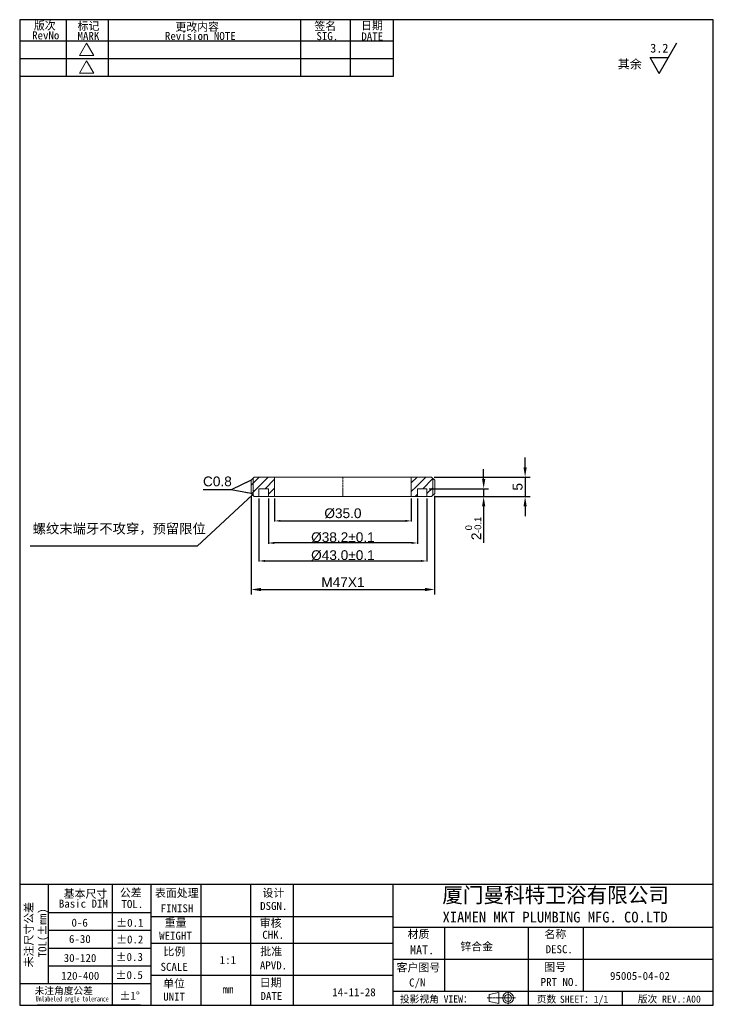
# Model space of a CAD drawing. Header units: millimetres. Extents: x 5647 to 7112, y -2229 to 2511.
# Drawn here: x 6274.7 to 6452.4, y 2257 to 2509.4 of the extents above; entities that cross this region are included whole.
import ezdxf
from ezdxf.enums import TextEntityAlignment as Align

# ---------------------------------------------------------------- set-up
doc = ezdxf.new("R2010")
doc.units = ezdxf.units.MM
doc.linetypes.add('CENTER', pattern=[0.6, 0.375, -0.075, 0.075, -0.075])
doc.layers.get('0').update_dxf_attribs({"lineweight": 5})
for name, color, linetype, lineweight in [('图框', 7, 'Continuous', 30), ('文本标注', 3, 'Continuous', 5), ('粗实线', 7, 'Continuous', 30)]:
    doc.layers.add(name, color=color, linetype=linetype, lineweight=lineweight)
doc.layers.add('辅助线', color=4, linetype='Continuous', lineweight=5, plot=False)
doc.styles.add('A100', font='ARIAL.TTF')
doc.styles.add('宋体100', font='SimSun.ttf')
doc.dimstyles.new('M1', dxfattribs={"dimtxt": 2.5, "dimasz": 2.5, "dimexe": 1.25, "dimexo": 0.625, "dimtad": 1, "dimdec": 1, "dimdsep": 46, "dimtxsty": 'A100', "dimcen": 2.5, "dimdle": 5, "dimclrd": 256, "dimclre": 256, "dimclrt": 3, "dimadec": 0, "dimazin": 0, "dimtfac": 1, "dimtdec": 1, "dimtmove": 0, "dimatfit": 3, "dimfxl": 0, "dimtolj": 1, "dimarcsym": 0})
doc.dimstyles.new('φ', dxfattribs={"dimtxt": 2.5, "dimasz": 1.5, "dimexe": 0.18, "dimexo": 0.5, "dimgap": 0.615, "dimtad": 1, "dimdec": 1, "dimzin": 0, "dimdsep": 46, "dimtxsty": 'A100', "dimcen": 0.09, "dimdle": 3, "dimclrd": 3, "dimclre": 3, "dimclrt": 3, "dimadec": 1, "dimazin": 0, "dimtfac": 1, "dimtdec": 1, "dimtofl": 0, "dimtmove": 0, "dimatfit": 3, "dimfxl": 0, "dimtolj": 1, "dimarcsym": 0})
doc.dimstyles.new('φ+0.1', dxfattribs={"dimtxt": 2.5, "dimasz": 1.5, "dimexe": 0.18, "dimexo": 0.5, "dimgap": 0.15, "dimtad": 1, "dimdec": 1, "dimzin": 0, "dimdsep": 46, "dimtxsty": 'A100', "dimcen": 0.09, "dimdle": 3, "dimclrd": 3, "dimclre": 3, "dimclrt": 3, "dimadec": 1, "dimazin": 0, "dimtfac": 1, "dimtdec": 1, "dimtofl": 0, "dimtmove": 0, "dimatfit": 3, "dimfxl": 0, "dimtolj": 1, "dimarcsym": 0})
doc.dimstyles.new('空', dxfattribs={"dimtxt": 2.5, "dimasz": 2.5, "dimexe": 1.25, "dimexo": 0.625, "dimtad": 1, "dimdec": 1, "dimdsep": 46, "dimtxsty": 'A100', "dimcen": 2.5, "dimdle": 5, "dimclrd": 256, "dimclre": 256, "dimclrt": 3, "dimadec": 0, "dimazin": 0, "dimtfac": 1, "dimtdec": 1, "dimtmove": 0, "dimatfit": 3, "dimfxl": 0, "dimtolj": 1, "dimarcsym": 0})
doc.dimstyles.new('空+0-0.1', dxfattribs={"dimtxt": 2.5, "dimasz": 2.5, "dimexe": 1.25, "dimexo": 0.625, "dimtad": 1, "dimdec": 1, "dimdsep": 46, "dimtxsty": 'A100', "dimcen": 2.5, "dimdle": 5, "dimclrd": 256, "dimclre": 256, "dimclrt": 3, "dimadec": 0, "dimazin": 0, "dimtfac": 1, "dimtdec": 1, "dimtmove": 0, "dimatfit": 3, "dimfxl": 0, "dimtolj": 1, "dimarcsym": 0})

# ---------------------------------------------------------------- blocks, each defined once
blk = doc.blocks.new('*X30')
at = {"layer": '文本标注'}
for points in [[(6341.5, 2381.28), (6341.5, 2380.78), (6340, 2381.03)], [(6373.5, 2381.28), (6373.5, 2380.78), (6375, 2381.03)]]:
    blk.add_hatch(color=3, dxfattribs=at).paths.add_polyline_path(points, flags=0)
at = {"layer": '文本标注', "color": 3, "lineweight": -2}
for p, q in [((6340, 2386.76), (6340, 2380.85)), ((6375, 2386.76), (6375, 2380.85)), ((6341.5, 2381.03), (6373.5, 2381.03))]:
    blk.add_line(p, q, dxfattribs=at)
at = {"layer": '文本标注', "color": 3, "insert": (6357.5, 2382.94), "char_height": 2.5, "width": 18.4108, "attachment_point": 5, "style": 'A100'}
blk.add_mtext('%%C35.0', dxfattribs=at)
blk = doc.blocks.new('*X31')
at = {"layer": '文本标注'}
for points in [[(6337.5, 2371.02), (6337.5, 2370.52), (6336, 2370.77)], [(6377.5, 2371.02), (6377.5, 2370.52), (6379, 2370.77)]]:
    blk.add_hatch(color=3, dxfattribs=at).paths.add_polyline_path(points, flags=0)
at = {"layer": '文本标注', "color": 3, "lineweight": -2}
for p, q in [((6336, 2386.76), (6336, 2370.59)), ((6379, 2386.76), (6379, 2370.59)), ((6337.5, 2370.77), (6377.5, 2370.77))]:
    blk.add_line(p, q, dxfattribs=at)
at = {"layer": '文本标注', "color": 3, "insert": (6357.5, 2372.21), "char_height": 2.5, "width": 31.0023, "attachment_point": 5, "style": 'A100'}
blk.add_mtext('%%C43.0%%P0.1', dxfattribs=at)
blk = doc.blocks.new('*X32')
at = {"layer": '文本标注'}
for points in [[(6339.9, 2375.62), (6339.9, 2375.12), (6338.4, 2375.37)], [(6375.1, 2375.62), (6375.1, 2375.12), (6376.6, 2375.37)]]:
    blk.add_hatch(color=3, dxfattribs=at).paths.add_polyline_path(points, flags=0)
at = {"layer": '文本标注', "color": 3, "lineweight": -2}
for p, q in [((6338.4, 2386.76), (6338.4, 2375.19)), ((6376.6, 2386.76), (6376.6, 2375.19)), ((6375.1, 2375.37), (6339.9, 2375.37))]:
    blk.add_line(p, q, dxfattribs=at)
at = {"layer": '文本标注', "color": 3, "insert": (6357.5, 2376.81), "char_height": 2.5, "width": 31.0023, "attachment_point": 5, "style": 'A100'}
blk.add_mtext('%%C38.2%%P0.1', dxfattribs=at)
blk = doc.blocks.new('*X34')
at = {"layer": '文本标注', "color": 3, "char_height": 2.5, "attachment_point": 1, "rotation": 90, "style": 'A100'}
for s, insert, width in [('{\\H0.69x; 0}', (6388.86, 2377.94), 14.531), ('{\\H0.69x;-0.1}', (6391.2, 2377.94), 14.531), ('2', (6390.42, 2376.1), 21.8938)]:
    blk.add_mtext(s, dxfattribs=dict(at, insert=insert, width=width))
blk = doc.blocks.new('*X33')
at = {"layer": '文本标注'}
for points in [[(6393.14, 2391.76), (6393.97, 2391.76), (6393.55, 2389.26)], [(6393.14, 2384.76), (6393.97, 2384.76), (6393.55, 2387.26)]]:
    blk.add_hatch(color=256, dxfattribs=at).paths.add_polyline_path(points, flags=0)
at = {"layer": '文本标注', "lineweight": -2}
for p, q in [((6393.55, 2391.76), (6393.55, 2394.26)), ((6379.63, 2389.26), (6394.8, 2389.26)), ((6393.55, 2389.26), (6393.55, 2387.26)), ((6380.83, 2387.26), (6394.8, 2387.26)), ((6393.55, 2384.76), (6393.55, 2375.42))]:
    blk.add_line(p, q, dxfattribs=at)
at = {"layer": '文本标注', "color": 3}
blk.add_blockref('*X34', (0, 0), dxfattribs=at)
blk = doc.blocks.new('*X35')
at = {"layer": '文本标注'}
for points in [[(6403.75, 2394.76), (6404.58, 2394.76), (6404.17, 2392.26)], [(6403.75, 2384.76), (6404.58, 2384.76), (6404.17, 2387.26)]]:
    blk.add_hatch(color=256, dxfattribs=at).paths.add_polyline_path(points, flags=0)
at = {"layer": '文本标注', "lineweight": -2}
for p, q in [((6404.17, 2394.76), (6404.17, 2397.26)), ((6380.83, 2392.26), (6405.42, 2392.26)), ((6404.17, 2392.26), (6404.17, 2387.26)), ((6380.83, 2387.26), (6405.42, 2387.26)), ((6404.17, 2384.76), (6404.17, 2382.26))]:
    blk.add_line(p, q, dxfattribs=at)
at = {"layer": '文本标注', "color": 3, "insert": (6402.27, 2389.76), "char_height": 2.5, "width": 5.0191, "attachment_point": 5, "rotation": 90, "style": 'A100'}
blk.add_mtext('5', dxfattribs=at)
blk = doc.blocks.new('*X36')
at = {"layer": '文本标注'}
for points in [[(6336.5, 2363.87), (6336.5, 2363.04), (6334, 2363.46)], [(6378.5, 2363.87), (6378.5, 2363.04), (6381, 2363.46)]]:
    blk.add_hatch(color=256, dxfattribs=at).paths.add_polyline_path(points, flags=0)
at = {"layer": '文本标注', "lineweight": -2}
for p, q in [((6334, 2387.43), (6334, 2362.21)), ((6381, 2387.43), (6381, 2362.21)), ((6336.5, 2363.46), (6378.5, 2363.46))]:
    blk.add_line(p, q, dxfattribs=at)
at = {"layer": '文本标注', "color": 3, "insert": (6357.5, 2365.34), "char_height": 2.5, "width": 20.3277, "attachment_point": 5, "style": 'A100'}
blk.add_mtext('M47X1', dxfattribs=at)
blk = doc.blocks.new('*X40')
at = {"layer": '粗实线', "linetype": 'Continuous'}
blk.add_hatch(color=3, dxfattribs=at).paths.add_polyline_path([(12.31, 2.44), (11.03, 1.63), (10.87, 1.97)], flags=0)
at = {"layer": '粗实线', "color": 3, "linetype": 'Continuous'}
for p, q in [((7.15, 0), (0, 0)), ((12.31, 2.44), (7.15, 0))]:
    blk.add_line(p, q, dxfattribs=at)
at = {"layer": '粗实线', "color": 3}
blk.add_line((0, 0), (0, 0), dxfattribs=at)
blk = doc.blocks.new('*X41')
at = {"layer": '粗实线', "linetype": 'Continuous'}
blk.add_hatch(color=3, dxfattribs=at).paths.add_polyline_path([(5.16, -0.96), (3.65, -0.87), (3.72, -0.5)], flags=0)
at = {"layer": '粗实线', "color": 3, "linetype": 'Continuous'}
blk.add_line((5.16, -0.96), (0, 0), dxfattribs=at)
at = {"layer": '粗实线', "color": 3}
blk.add_line((0, 0), (0, 0), dxfattribs=at)
blk = doc.blocks.new('*X42')
at = {"layer": '粗实线', "linetype": 'Continuous'}
blk.add_hatch(color=3, dxfattribs=at).paths.add_polyline_path([(56.96, 13.17), (55.99, 12.01), (55.74, 12.29)], flags=0)
at = {"layer": '粗实线', "color": 3, "linetype": 'Continuous'}
for p, q in [((56.96, 13.17), (42.82, 0)), ((42.82, 0), (0, 0))]:
    blk.add_line(p, q, dxfattribs=at)
at = {"layer": '粗实线', "color": 3}
blk.add_line((0, 0), (0, 0), dxfattribs=at)

msp = doc.modelspace()

# ---------------------------------------------------------------- linework, layer by layer
at = {"color": 7, "linetype": 'Continuous'}
for p, q in [((6334.80139, 2392.25954), (6334.00139, 2391.45954)), ((6334.00139, 2391.45954), (6334.00139, 2388.05954)), ((6334.50139, 2391.95954), (6334.50139, 2387.55954)), ((6334.50139, 2391.95954), (6334.50139, 2391.75954)), ((6380.20139, 2392.25954), (6334.80139, 2392.25954)), ((6340.00139, 2392.25954), (6340.00139, 2387.25954)), ((6340.00139, 2391.75954), (6340.00139, 2387.25954)), ((6375.00139, 2392.25954), (6375.00139, 2387.25954)), ((6375.00139, 2391.75954), (6375.00139, 2387.25954)), ((6381.00139, 2391.45954), (6380.20139, 2392.25954)), ((6380.50139, 2391.95954), (6380.50139, 2387.55954)), ((6380.50139, 2391.95954), (6380.50139, 2391.75954)), ((6381.00139, 2391.45954), (6381.00139, 2388.05954)), ((6334.00139, 2388.05954), (6334.80139, 2387.25954)), ((6338.40139, 2389.25954), (6336.00139, 2389.25954)), ((6336.00139, 2389.25954), (6336.00139, 2387.25954)), ((6338.40139, 2389.25954), (6338.40139, 2387.25954)), ((6376.60139, 2389.25954), (6376.60139, 2387.25954)), ((6379.00139, 2389.25954), (6376.60139, 2389.25954)), ((6379.00139, 2388.02899), (6380.50139, 2389.52899)), ((6379.00139, 2389.25954), (6379.00139, 2387.25954)), ((6380.20139, 2387.25954), (6381.00139, 2388.05954)), ((6335.25139, 2387.25954), (6334.80139, 2387.25954)), ((6380.20139, 2387.25954), (6334.80139, 2387.25954)), ((6340.00139, 2387.25954), (6338.95139, 2387.25954)), ((6376.05139, 2387.25954), (6375.00139, 2387.25954)), ((6380.20139, 2387.25954), (6379.75139, 2387.25954))]:
    msp.add_line(p, q, dxfattribs=at)
at = {"color": 2, "linetype": 'Continuous'}
for p, q in [((6334.00139, 2390.17534), (6336.00139, 2392.17534)), ((6334.06603, 2387.99491), (6338.33066, 2392.25954)), ((6337.57573, 2389.25954), (6340.00139, 2391.68521)), ((6375.00139, 2390.76418), (6376.49675, 2392.25954)), ((6376.24182, 2389.75954), (6378.74182, 2392.25954)), ((6377.98688, 2389.25954), (6380.48688, 2391.75954)), ((6334.50139, 2388.43027), (6335.33066, 2389.25954)), ((6338.40139, 2387.84014), (6340.00139, 2389.44014)), ((6375.00139, 2388.51912), (6376.24182, 2389.75954)), ((6375.98688, 2387.25954), (6376.60139, 2387.87405))]:
    msp.add_line(p, q, dxfattribs=at)
at = {"color": 1, "linetype": 'CENTER', "ltscale": 1.016}
msp.add_line((6357.50139, 2392.25954), (6357.50139, 2387.25954), dxfattribs=at)
msp.add_line((6274.70912, 2256.99332), (6452.36964, 2256.99332))
at = {"layer": '图框'}
for p, q in [((6274.70912, 2509.36236), (6274.70912, 2256.99332)), ((6452.36964, 2509.36236), (6274.70912, 2509.36236)), ((6274.70912, 2509.36236), (6274.70912, 2261.54871)), ((6370.37248, 2509.36236), (6274.70912, 2509.36236)), ((6286.65854, 2494.78509), (6286.65854, 2509.36236)), ((6297.48611, 2494.78509), (6297.48611, 2509.36236)), ((6346.68441, 2494.78509), (6346.68441, 2509.36236)), ((6359.43952, 2494.78509), (6359.43952, 2509.36236)), ((6370.37248, 2509.36236), (6370.37248, 2494.78509)), ((6452.36964, 2256.99332), (6452.36964, 2509.36236)), ((6370.37248, 2503.89588), (6274.70912, 2503.89588)), ((6438.53499, 2495.61435), (6443.05737, 2503.44735)), ((6370.37248, 2499.34048), (6274.70912, 2499.34048)), ((6436.16793, 2499.71421), (6440.90204, 2499.71421)), ((6438.53499, 2495.61435), (6436.16793, 2499.71421)), ((6370.37248, 2494.78509), (6274.70912, 2494.78509)), ((6452.36964, 2256.99332), (6452.36964, 2289.79218)), ((6274.70912, 2287.97002), (6452.36964, 2287.97002)), ((6281.99776, 2287.97002), (6281.99776, 2262.45979)), ((6298.39719, 2287.97002), (6298.39719, 2256.99332)), ((6308.41907, 2256.99332), (6308.41907, 2287.97002)), ((6321.17418, 2256.99332), (6321.17418, 2287.97002)), ((6333.9293, 2256.99332), (6333.9293, 2287.97002)), ((6344.86225, 2256.99332), (6344.86225, 2287.97002)), ((6370.37248, 2256.99332), (6370.37248, 2287.97002)), ((6308.41907, 2280.68138), (6281.99776, 2280.68138)), ((6308.41907, 2279.7703), (6370.37248, 2279.7703)), ((6370.37248, 2277.03707), (6452.36964, 2277.03707)), ((6383.58313, 2260.63763), (6383.58313, 2277.03707)), ((6404.9935, 2260.63763), (6404.9935, 2277.03707)), ((6419.11524, 2260.63763), (6419.11524, 2277.03707)), ((6308.41907, 2276.12599), (6281.99776, 2276.12599)), ((6308.41907, 2271.57059), (6281.99776, 2271.57059)), ((6308.41907, 2272.93721), (6370.37248, 2272.93721)), ((6370.37248, 2268.83735), (6452.36964, 2268.83735)), ((6308.41907, 2267.01519), (6281.99776, 2267.01519)), ((6308.41907, 2264.73749), (6370.37248, 2264.73749)), ((6281.99776, 2262.45979), (6274.70912, 2262.45979)), ((6308.41907, 2262.45979), (6281.99776, 2262.45979)), ((6404.9935, 2256.99332), (6404.9935, 2262.45979)), ((6370.37248, 2260.63763), (6452.36964, 2260.63763)), ((6429.13711, 2256.99332), (6429.13711, 2260.63763)), ((6274.70912, 2256.99332), (6452.36964, 2256.99332)), ((6305.68583, 2256.99332), (6279.26452, 2256.99332)), ((6279.26452, 2256.99332), (6452.36964, 2256.99332))]:
    msp.add_line(p, q, dxfattribs=at)
at = {"layer": '图框', "linetype": 'CENTER', "lineweight": 0}
for p, q in [((6401.72545, 2258.87495), (6394.41973, 2258.87495)), ((6399.8014, 2257.31238), (6399.8014, 2260.43748))]:
    msp.add_line(p, q, dxfattribs=at)
at = {"layer": '图框', "linetype": 'Continuous', "lineweight": 0}
for p, q in [((6394.96209, 2259.74889), (6397.43403, 2260.25678)), ((6394.96209, 2259.74889), (6394.96209, 2257.94795)), ((6397.43403, 2260.25678), (6397.43403, 2257.49308)), ((6397.43403, 2257.49308), (6394.96209, 2257.94795))]:
    msp.add_line(p, q, dxfattribs=at)
for radius in [1.38185, 0.87396]:
    msp.add_circle((6399.8014, 2258.87493), radius, dxfattribs=at)
at = {"layer": '文本标注'}
for p, q in [((6290.03382, 2500.19078), (6291.85598, 2503.34686)), ((6293.67814, 2500.19078), (6291.85598, 2503.34686)), ((6290.03382, 2500.19078), (6293.67814, 2500.19078)), ((6290.03382, 2495.63539), (6291.85598, 2498.79146)), ((6293.67814, 2495.63539), (6291.85598, 2498.79146)), ((6290.03382, 2495.63539), (6293.67814, 2495.63539))]:
    msp.add_line(p, q, dxfattribs=at)

# ---------------------------------------------------------------- block references
at = {"layer": '粗实线'}
for name, p in [('*X40', (6321.69437, 2389.01824)), ('*X42', (6277.35845, 2374.56574)), ('*X41', (6328.8405, 2389.01824))]:
    msp.add_blockref(name, p, dxfattribs=at)

# ---------------------------------------------------------------- texts
at = {"layer": '文本标注', "style": '宋体100'}
for s, p in [('版次', (6278.34558, 2507.85489)), ('标记', (6289.5254, 2507.76216)), ('RevNo', (6277.88961, 2505.35735)), ('MARK', (6289.519, 2505.21243)), ('SIG.', (6350.71192, 2505.16727)), ('DATE', (6362.21359, 2505.08249))]:
    msp.add_text(s, height=2.049929, dxfattribs=at).set_placement(p, align=Align.MIDDLE_LEFT)
at = {"layer": '文本标注'}
for s, height, style, p in [('更改内容', 2.049929, '宋体100', (6314.57538, 2506.52282)), ('签名', 2.049929, '宋体100', (6350.17608, 2506.72549)), ('日期', 2.049929, '宋体100', (6362.14899, 2506.83953)), ('3.2', 2.277699, '宋体100', (6436.21411, 2500.94445)), ('其余', 2.277699, '宋体100', (6427.86739, 2496.87023)), ('C0.8', 2.5, 'A100', (6321.66028, 2389.8942)), ('螺纹末端牙不攻穿，预留限位', 2.5, 'A100', (6278.03791, 2377.80508)), ('表面处理', 2.049929, '宋体100', (6309.34725, 2284.72107)), ('厦门曼科特卫浴有限公司', 3.8720882, '宋体100', (6382.93643, 2283.28107)), ('FINISH', 2.049929, '宋体100', (6310.81491, 2280.79821)), ('DSGN.', 2.049929, '宋体100', (6336.29742, 2281.40277)), ('0-6', 2.049929, '宋体100', (6287.97277, 2277.12704)), ('%%P0.1', 2.049929, '宋体100', (6299.43258, 2277.1021)), ('重量', 2.049929, '宋体100', (6311.83963, 2277.10985)), ('审核', 2.049929, '宋体100', (6336.20803, 2277.04414)), ('材质', 2.049929, '宋体100', (6374.06682, 2274.18965)), ('名称', 2.049929, '宋体100', (6409.12578, 2274.1717)), ('6-30', 2.049929, '宋体100', (6287.32915, 2272.94543)), ('%%P0.2', 2.049929, '宋体100', (6299.40625, 2272.81885)), ('WEIGHT', 2.049929, '宋体100', (6310.43137, 2273.78534)), ('CHK.', 2.049929, '宋体100', (6336.83972, 2274.01676)), ('比例', 2.049929, '宋体100', (6311.51442, 2269.73579)), ('批准', 2.049929, '宋体100', (6336.33419, 2269.76284)), ('MAT.', 2.277699, '宋体100', (6374.6805, 2270.04217)), ('锌合金', 2.049929, '宋体100', (6387.57274, 2271.02722)), ('DESC.', 2.049929, '宋体100', (6409.42294, 2270.32385)), ('30-120', 2.049929, '宋体100', (6285.98101, 2268.07852)), ('%%P0.3', 2.049929, '宋体100', (6299.30026, 2268.34905)), ('1:1', 2.049929, '宋体100', (6325.9532, 2267.56599)), ('SCALE', 2.049929, '宋体100', (6310.79146, 2265.81262)), ('APVD.', 2.049929, '宋体100', (6336.23544, 2266.17405)), ('客户图号', 2.049929, '宋体100', (6371.23933, 2265.64106)), ('图号', 2.049929, '宋体100', (6409.06971, 2265.77969)), ('120-400', 2.049929, '宋体100', (6285.33505, 2263.53174)), ('%%P0.5', 2.049929, '宋体100', (6299.28662, 2263.71225)), ('单位', 2.049929, '宋体100', (6311.44623, 2261.51908)), ('日期', 2.049929, '宋体100', (6336.17785, 2261.77521)), ('C/N', 2.049929, '宋体100', (6374.45706, 2261.80445)), ('95005-04-02', 2.0499291, '宋体100', (6425.91079, 2263.48948)), ('未注角度公差', 1.822159, '宋体100', (6278.52937, 2259.81769)), ('mm', 2.049929, '宋体100', (6326.65203, 2260.06237)), ('%%P1%%D', 2.049929, '宋体100', (6300.27875, 2258.41831)), ('UNIT', 2.049929, '宋体100', (6311.47849, 2258.1796)), ('DATE', 2.049929, '宋体100', (6336.39602, 2258.35522)), ('页数', 1.822159, '宋体100', (6407.16675, 2257.66255)), ('SHEET：1/1', 1.822159, '宋体100', (6413.07476, 2257.63478))]:
    msp.add_text(s, height=height, dxfattribs=dict(at, style=style)).set_placement(p)
at = {"layer": '文本标注', "style": '宋体100'}
for s, p in [('基本尺寸', (6291.56374, 2284.51824)), ('公差', (6303.16499, 2284.78712)), ('TOL.', (6303.56379, 2281.89442))]:
    msp.add_text(s, height=2.049929, dxfattribs=at).set_placement(p, align=Align.CENTER)
for s, p in [('未注尺寸公差', (6278.07766, 2266.68452)), ('TOL(%%Pmm)', (6281.5438, 2269.26428))]:
    msp.add_text(s, height=2.049929, rotation=90, dxfattribs=at).set_placement(p)
for s, insert, char_height, width, attachment_point in [('Revision NOTE', (6311.90186, 2505.17572), 2.0499291, 28.1352763, 4), ('设计 ', (6336.88786, 2284.50986), 2.049929, 8.5072056, 7), ('Basic DIM', (6291.01645, 2281.96069), 2.049929, 19.5768225, 8), ('XIAMEN MKT PLUMBING MFG. CO.LTD', (6383.02278, 2278.15876), 2.7332387, 90.0146627, 7), ('PRT NO.', (6408.16074, 2261.88646), 2.049929, 13.8199384, 7), ('{\\W0.67;Unlabeled angle tolerance}', (6278.8099, 2257.51592), 1.3666194, 24.2719572, 7), ('投影视角 VIEW： ', (6372.1148, 2257.4685), 1.8221592, 28.957146, 7), (' 版次 REV.:A00', (6431.80322, 2257.45344), 1.8221592, 27.0135096, 7)]:
    msp.add_mtext(s, dxfattribs=dict(at, insert=insert, char_height=char_height, width=width, attachment_point=attachment_point))
at = {"layer": '辅助线', "style": '宋体100'}
msp.add_text('14-11-28', height=2.049929, dxfattribs=at).set_placement((6354.74177, 2259.30835))

# ---------------------------------------------------------------- dimensions: what is measured, and where the dimension line sits
at = {"layer": '文本标注'}
for base, p1, p2, angle, dimstyle, override, picture, middle in [((6393.55426, 2387.25954), (6379.00139, 2389.25954), (6380.20139, 2387.25954), 90, '空+0-0.1', {"dimpost": '{\\H0.69x;\\S 0^-0.1;} ', "dimsah": 1, "dimtzin": 8}, '*X33', (6390.87943, 2378.84008)), ((6404.16833, 2387.25954), (6380.20139, 2392.25954), (6380.20139, 2387.25954), 90, '空', {"dimsah": 1, "dimtzin": 8}, '*X35', (6402.27201, 2389.75954)), ((6338.40139, 2375.3698), (6376.60139, 2387.25954), (6338.40139, 2387.25954), 180, 'φ+0.1', {"dimpost": '%%C<>%%P0.1', "dimsah": 1, "dimtzin": 0}, '*X32', (6357.50139, 2376.81328))]:
    dim = msp.add_linear_dim(base=base, p1=p1, p2=p2, angle=angle, dimstyle=dimstyle, override=override, dxfattribs=at)
    dim.commit()
    dim.dimension.update_dxf_attribs({"geometry": picture, "text_midpoint": middle})
for base, p1, p2, dimstyle, override, picture, middle in [((6381.00139, 2363.45715), (6334.00139, 2388.05954), (6381.00139, 2388.05954), 'M1', {"dimpost": 'M<>X1', "dimsah": 1, "dimtzin": 8}, '*X36', (6357.50139, 2365.33727)), ((6379.00139, 2370.76651), (6336.00139, 2387.25954), (6379.00139, 2387.25954), 'φ+0.1', {"dimpost": '%%C<>%%P0.1', "dimsah": 1, "dimtzin": 0}, '*X31', (6357.50139, 2372.21)), ((6375.00139, 2381.03393), (6340.00139, 2387.25954), (6375.00139, 2387.25954), 'φ', {"dimpost": '%%C<>', "dimsah": 1, "dimtzin": 0}, '*X30', (6357.50139, 2382.94241))]:
    dim = msp.add_linear_dim(base=base, p1=p1, p2=p2, dimstyle=dimstyle, override=override, dxfattribs=at)
    dim.commit()
    dim.dimension.update_dxf_attribs({"geometry": picture, "text_midpoint": middle})

doc.saveas('drawing.dxf')
